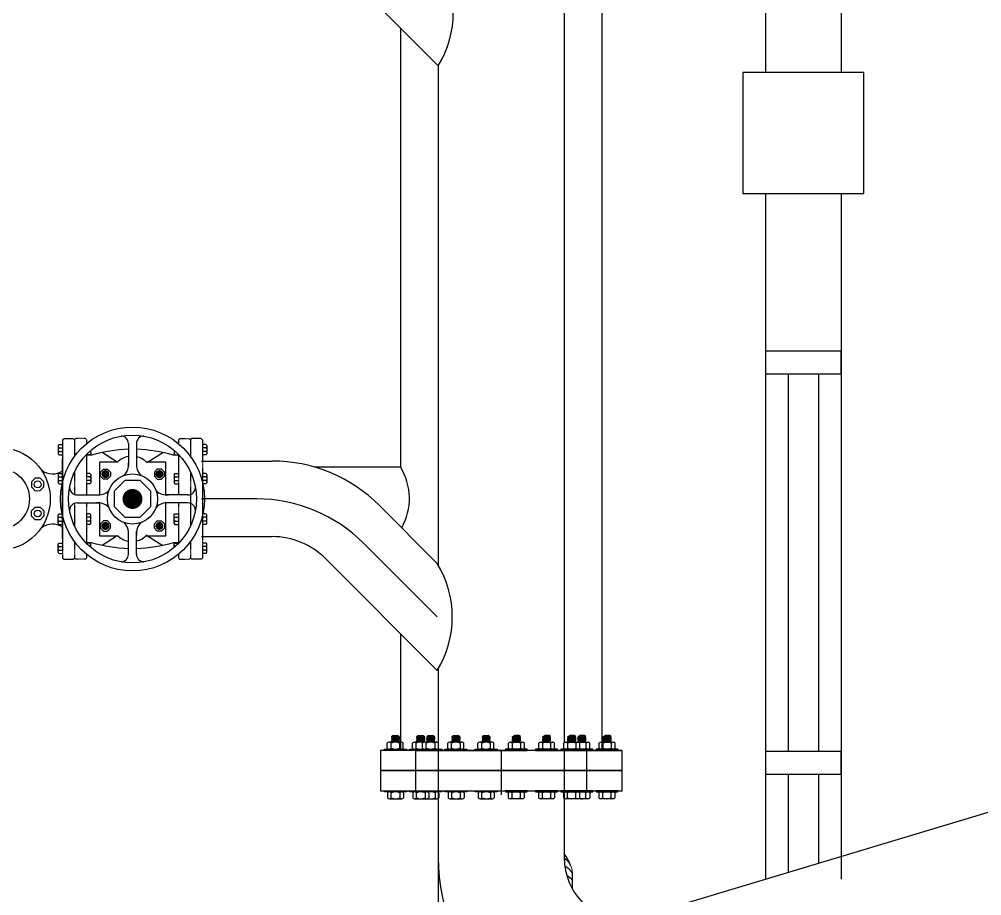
# Model space of a CAD drawing. Header units: inches. Extents: x 68782 to 87500, y -27905 to -16049.
# Drawn here: x 81818 to 83729, y -25568 to -23829 of the extents above; entities that cross this region are included whole.
import ezdxf

# ---------------------------------------------------------------- set-up
doc = ezdxf.new("R2010")
doc.units = ezdxf.units.IN
doc.header["$MEASUREMENT"] = 0
doc.linetypes.add('CENTER', pattern=[2, 1.25, -0.25, 0.25, -0.25])
doc.layers.add('M-X-BKGD', color=8, linetype='Continuous')

# ---------------------------------------------------------------- blocks, each defined once
blk = doc.blocks.new('posts')
blk.add_lwpolyline([(13031, 3645), (13031, 3885), (12791, 3885), (12791, 3645)], close=True)

msp = doc.modelspace()

# ---------------------------------------------------------------- linework, layer by layer
at = {"layer": 'M-X-BKGD'}
for p, q in [((82975, -18257.8), (82975, -25279.9)), ((82900, -18500.6), (82900, -25264.9)), ((83300, -21174.9), (83300, -23934.9)), ((83450, -21174.9), (83450, -23934.9)), ((82428.6, -23699.7), (82650, -23921.1)), ((82575, -23846.1), (82575, -24717.4)), ((82575, -23846.1), (82575, -24717.4)), ((82650, -23921.1), (82650, -24912.2)), ((82650, -23921.1), (82650, -24912.2)), ((83300, -24174.9), (83300, -25535.3)), ((83450, -24174.9), (83450, -25535.3)), ((83450, -24487.4), (83300, -24487.4)), ((83300, -24487.4), (83300, -24532.4)), ((83450, -24532.4), (83450, -24487.4)), ((83300, -24532.4), (83450, -24532.4)), ((83345, -24532.4), (83345, -25282.4)), ((83405, -24532.4), (83405, -25282.4)), ((81904, -24678), (81904, -24883.9)), ((81904, -24860.3), (81904, -24701.6)), ((82179.7, -24705.7), (82320.5, -24705.7)), ((82181.8, -24705.7), (82285, -24705.7)), ((82403.4, -24717.4), (82575, -24717.4)), ((82181.7, -24751.1), (82181.7, -24810.8)), ((82289.5, -24780.9), (82179.7, -24781)), ((82532.7, -24793.6), (82648, -24908.9)), ((82179.6, -24855.7), (82320.5, -24855.7)), ((82181.6, -24855.7), (82285, -24855.7)), ((82501.8, -24868.8), (82648, -25015)), ((82426.6, -24899.7), (82648, -25121.1)), ((82575, -25048), (82575, -25279.9)), ((82575, -25048), (82575, -25279.9)), ((82650, -25117.7), (82650, -25264.9)), ((82650, -25117.7), (82650, -25264.9)), ((82557, -25252.5), (82560.1, -25250.2)), ((82557, -25252.5), (82558.2, -25253.5)), ((82557, -25254.4), (82558.2, -25253.5)), ((82557, -25254.4), (82558.2, -25255.3)), ((82557, -25256.2), (82558.2, -25255.3)), ((82557, -25256.2), (82558.2, -25257.2)), ((82557, -25258.1), (82558.2, -25257.2)), ((82557, -25258.1), (82558.2, -25259)), ((82557, -25260), (82558.2, -25259)), ((82557, -25260), (82558.2, -25260.9)), ((82557, -25261.8), (82558.2, -25260.9)), ((82557, -25261.8), (82558.2, -25262.7)), ((82557, -25263.7), (82558.2, -25262.7)), ((82572, -25252.1), (82557.6, -25252.1)), ((82572, -25253.9), (82558.2, -25253.5)), ((82572, -25255.8), (82558.2, -25255.3)), ((82572, -25257.7), (82558.2, -25257.2)), ((82572, -25259.6), (82558.2, -25259)), ((82572, -25261.4), (82558.2, -25260.9)), ((82572, -25263.3), (82558.2, -25262.7)), ((82560.1, -25250.2), (82568.7, -25250.2)), ((82572, -25252.1), (82568.7, -25250.2)), ((82573.2, -25253), (82572, -25252.1)), ((82573.2, -25253), (82572, -25253.9)), ((82573.2, -25254.9), (82572, -25253.9)), ((82573.2, -25254.8), (82572, -25255.8)), ((82573.3, -25256.7), (82572, -25255.8)), ((82573.3, -25256.7), (82572, -25257.7)), ((82573.2, -25258.6), (82572, -25257.7)), ((82573.2, -25258.6), (82572, -25259.6)), ((82573.2, -25260.5), (82572, -25259.6)), ((82573.2, -25260.5), (82572, -25261.4)), ((82573.2, -25262.4), (82572, -25261.4)), ((82573.2, -25262.4), (82572, -25263.3)), ((82607, -25252.5), (82610.1, -25250.2)), ((82607, -25252.5), (82608.2, -25253.5)), ((82607, -25254.4), (82608.2, -25253.5)), ((82607, -25254.4), (82608.2, -25255.3)), ((82607, -25256.2), (82608.2, -25255.3)), ((82607, -25256.2), (82608.2, -25257.2)), ((82607, -25258.1), (82608.2, -25257.2)), ((82607, -25258.1), (82608.2, -25259)), ((82607, -25260), (82608.2, -25259)), ((82607, -25260), (82608.2, -25260.9)), ((82607, -25261.8), (82608.2, -25260.9)), ((82607, -25261.8), (82608.2, -25262.7)), ((82607, -25263.7), (82608.2, -25262.7)), ((82622, -25252.1), (82607.6, -25252.1)), ((82622, -25253.9), (82608.2, -25253.5)), ((82622, -25255.8), (82608.2, -25255.3)), ((82622, -25257.7), (82608.2, -25257.2)), ((82622, -25259.6), (82608.2, -25259)), ((82622, -25261.4), (82608.2, -25260.9)), ((82622, -25263.3), (82608.2, -25262.7)), ((82610.1, -25250.2), (82618.7, -25250.2)), ((82622, -25252.1), (82618.7, -25250.2)), ((82623.2, -25253), (82622, -25252.1)), ((82623.2, -25253), (82622, -25253.9)), ((82623.2, -25254.9), (82622, -25253.9)), ((82623.2, -25254.8), (82622, -25255.8)), ((82623.3, -25256.7), (82622, -25255.8)), ((82623.3, -25256.7), (82622, -25257.7)), ((82623.2, -25258.6), (82622, -25257.7)), ((82623.2, -25258.6), (82622, -25259.6)), ((82623.2, -25260.5), (82622, -25259.6)), ((82623.2, -25260.5), (82622, -25261.4)), ((82623.2, -25262.4), (82622, -25261.4)), ((82623.2, -25262.4), (82622, -25263.3)), ((82627, -25252.5), (82630.1, -25250.2)), ((82627, -25252.5), (82628.2, -25253.5)), ((82627, -25254.4), (82628.2, -25253.5)), ((82627, -25254.4), (82628.2, -25255.3)), ((82627, -25256.2), (82628.2, -25255.3)), ((82627, -25256.2), (82628.2, -25257.2)), ((82627, -25258.1), (82628.2, -25257.2)), ((82627, -25258.1), (82628.2, -25259)), ((82627, -25260), (82628.2, -25259)), ((82627, -25260), (82628.2, -25260.9)), ((82627, -25261.8), (82628.2, -25260.9)), ((82627, -25261.8), (82628.2, -25262.7)), ((82627, -25263.7), (82628.2, -25262.7)), ((82642, -25252.1), (82627.6, -25252.1)), ((82642, -25253.9), (82628.2, -25253.5)), ((82642, -25255.8), (82628.2, -25255.3)), ((82642, -25257.7), (82628.2, -25257.2)), ((82642, -25259.6), (82628.2, -25259)), ((82642, -25261.4), (82628.2, -25260.9)), ((82642, -25263.3), (82628.2, -25262.7)), ((82630.1, -25250.2), (82638.7, -25250.2)), ((82642, -25252.1), (82638.7, -25250.2)), ((82643.2, -25253), (82642, -25252.1)), ((82643.2, -25253), (82642, -25253.9)), ((82643.2, -25254.9), (82642, -25253.9)), ((82643.2, -25254.8), (82642, -25255.8)), ((82643.3, -25256.7), (82642, -25255.8)), ((82643.3, -25256.7), (82642, -25257.7)), ((82643.2, -25258.6), (82642, -25257.7)), ((82643.2, -25258.6), (82642, -25259.6)), ((82643.2, -25260.5), (82642, -25259.6)), ((82643.2, -25260.5), (82642, -25261.4)), ((82643.2, -25262.4), (82642, -25261.4)), ((82643.2, -25262.4), (82642, -25263.3)), ((82677, -25252.5), (82680.1, -25250.2)), ((82677, -25252.5), (82678.2, -25253.5)), ((82677, -25254.4), (82678.2, -25253.5)), ((82677, -25254.4), (82678.2, -25255.3)), ((82677, -25256.2), (82678.2, -25255.3)), ((82677, -25256.2), (82678.2, -25257.2)), ((82677, -25258.1), (82678.2, -25257.2)), ((82677, -25258.1), (82678.2, -25259)), ((82677, -25260), (82678.2, -25259)), ((82677, -25260), (82678.2, -25260.9)), ((82677, -25261.8), (82678.2, -25260.9)), ((82677, -25261.8), (82678.2, -25262.7)), ((82677, -25263.7), (82678.2, -25262.7)), ((82692, -25252.1), (82677.6, -25252.1)), ((82692, -25253.9), (82678.2, -25253.5)), ((82692, -25255.8), (82678.2, -25255.3)), ((82692, -25257.7), (82678.2, -25257.2)), ((82692, -25259.6), (82678.2, -25259)), ((82692, -25261.4), (82678.2, -25260.9)), ((82692, -25263.3), (82678.2, -25262.7)), ((82680.1, -25250.2), (82688.7, -25250.2)), ((82692, -25252.1), (82688.7, -25250.2)), ((82693.2, -25253), (82692, -25252.1)), ((82693.2, -25253), (82692, -25253.9)), ((82693.2, -25254.9), (82692, -25253.9)), ((82693.2, -25254.8), (82692, -25255.8)), ((82693.3, -25256.7), (82692, -25255.8)), ((82693.3, -25256.7), (82692, -25257.7)), ((82693.2, -25258.6), (82692, -25257.7)), ((82693.2, -25258.6), (82692, -25259.6)), ((82693.2, -25260.5), (82692, -25259.6)), ((82693.2, -25260.5), (82692, -25261.4)), ((82693.2, -25262.4), (82692, -25261.4)), ((82693.2, -25262.4), (82692, -25263.3)), ((82737, -25252.5), (82740.1, -25250.2)), ((82737, -25252.5), (82738.2, -25253.5)), ((82737, -25254.4), (82738.2, -25253.5)), ((82737, -25254.4), (82738.2, -25255.3)), ((82737, -25256.2), (82738.2, -25255.3)), ((82737, -25256.2), (82738.2, -25257.2)), ((82737, -25258.1), (82738.2, -25257.2)), ((82737, -25258.1), (82738.2, -25259)), ((82737, -25260), (82738.2, -25259)), ((82737, -25260), (82738.2, -25260.9)), ((82737, -25261.8), (82738.2, -25260.9)), ((82737, -25261.8), (82738.2, -25262.7)), ((82737, -25263.7), (82738.2, -25262.7)), ((82752, -25252.1), (82737.6, -25252.1)), ((82752, -25253.9), (82738.2, -25253.5)), ((82752, -25255.8), (82738.2, -25255.3)), ((82752, -25257.7), (82738.2, -25257.2)), ((82752, -25259.6), (82738.2, -25259)), ((82752, -25261.4), (82738.2, -25260.9)), ((82752, -25263.3), (82738.2, -25262.7)), ((82740.1, -25250.2), (82748.7, -25250.2)), ((82752, -25252.1), (82748.7, -25250.2)), ((82753.2, -25253), (82752, -25252.1)), ((82753.2, -25253), (82752, -25253.9)), ((82753.2, -25254.9), (82752, -25253.9)), ((82753.2, -25254.8), (82752, -25255.8)), ((82753.3, -25256.7), (82752, -25255.8)), ((82753.3, -25256.7), (82752, -25257.7)), ((82753.2, -25258.6), (82752, -25257.7)), ((82753.2, -25258.6), (82752, -25259.6)), ((82753.2, -25260.5), (82752, -25259.6)), ((82753.2, -25260.5), (82752, -25261.4)), ((82753.2, -25262.4), (82752, -25261.4)), ((82753.2, -25262.4), (82752, -25263.3)), ((82796.7, -25256.7), (82798, -25255.8)), ((82796.7, -25256.7), (82798, -25257.7)), ((82796.8, -25253), (82798, -25252.1)), ((82796.8, -25253), (82798, -25253.9)), ((82796.8, -25254.9), (82798, -25253.9)), ((82796.8, -25254.8), (82798, -25255.8)), ((82796.8, -25258.6), (82798, -25257.7)), ((82796.8, -25258.6), (82798, -25259.6)), ((82796.8, -25260.5), (82798, -25259.6)), ((82796.8, -25260.5), (82798, -25261.4)), ((82796.8, -25262.4), (82798, -25261.4)), ((82796.8, -25262.4), (82798, -25263.3)), ((82798, -25252.1), (82801.3, -25250.2)), ((82798, -25252.1), (82812.4, -25252.1)), ((82798, -25253.9), (82811.8, -25253.5)), ((82798, -25255.8), (82811.8, -25255.3)), ((82798, -25257.7), (82811.8, -25257.2)), ((82798, -25259.6), (82811.8, -25259)), ((82798, -25261.4), (82811.8, -25260.9)), ((82798, -25263.3), (82811.8, -25262.7)), ((82809.9, -25250.2), (82801.3, -25250.2)), ((82813, -25252.5), (82809.9, -25250.2)), ((82813, -25252.5), (82811.8, -25253.5)), ((82813, -25254.4), (82811.8, -25253.5)), ((82813, -25254.4), (82811.8, -25255.3)), ((82813, -25256.2), (82811.8, -25255.3)), ((82813, -25256.2), (82811.8, -25257.2)), ((82813, -25258.1), (82811.8, -25257.2)), ((82813, -25258.1), (82811.8, -25259)), ((82813, -25260), (82811.8, -25259)), ((82813, -25260), (82811.8, -25260.9)), ((82813, -25261.8), (82811.8, -25260.9)), ((82813, -25261.8), (82811.8, -25262.7)), ((82813, -25263.7), (82811.8, -25262.7)), ((82856.7, -25256.7), (82858, -25255.8)), ((82856.7, -25256.7), (82858, -25257.7)), ((82856.8, -25253), (82858, -25252.1)), ((82856.8, -25253), (82858, -25253.9)), ((82856.8, -25254.9), (82858, -25253.9)), ((82856.8, -25254.8), (82858, -25255.8)), ((82856.8, -25258.6), (82858, -25257.7)), ((82856.8, -25258.6), (82858, -25259.6)), ((82856.8, -25260.5), (82858, -25259.6)), ((82856.8, -25260.5), (82858, -25261.4)), ((82856.8, -25262.4), (82858, -25261.4)), ((82856.8, -25262.4), (82858, -25263.3)), ((82858, -25252.1), (82861.3, -25250.2)), ((82858, -25252.1), (82872.4, -25252.1)), ((82858, -25253.9), (82871.8, -25253.5)), ((82858, -25255.8), (82871.8, -25255.3)), ((82858, -25257.7), (82871.8, -25257.2)), ((82858, -25259.6), (82871.8, -25259)), ((82858, -25261.4), (82871.8, -25260.9)), ((82858, -25263.3), (82871.8, -25262.7)), ((82869.9, -25250.2), (82861.3, -25250.2)), ((82873, -25252.5), (82869.9, -25250.2)), ((82873, -25252.5), (82871.8, -25253.5)), ((82873, -25254.4), (82871.8, -25253.5)), ((82873, -25254.4), (82871.8, -25255.3)), ((82873, -25256.2), (82871.8, -25255.3)), ((82873, -25256.2), (82871.8, -25257.2)), ((82873, -25258.1), (82871.8, -25257.2)), ((82873, -25258.1), (82871.8, -25259)), ((82873, -25260), (82871.8, -25259)), ((82873, -25260), (82871.8, -25260.9)), ((82873, -25261.8), (82871.8, -25260.9)), ((82873, -25261.8), (82871.8, -25262.7)), ((82873, -25263.7), (82871.8, -25262.7)), ((82906.7, -25256.7), (82908, -25255.8)), ((82906.7, -25256.7), (82908, -25257.7)), ((82906.8, -25253), (82908, -25252.1)), ((82906.8, -25253), (82908, -25253.9)), ((82906.8, -25254.9), (82908, -25253.9)), ((82906.8, -25254.8), (82908, -25255.8)), ((82906.8, -25258.6), (82908, -25257.7)), ((82906.8, -25258.6), (82908, -25259.6)), ((82906.8, -25260.5), (82908, -25259.6)), ((82906.8, -25260.5), (82908, -25261.4)), ((82906.8, -25262.4), (82908, -25261.4)), ((82906.8, -25262.4), (82908, -25263.3)), ((82908, -25252.1), (82911.3, -25250.2)), ((82908, -25252.1), (82922.4, -25252.1)), ((82908, -25253.9), (82921.8, -25253.5)), ((82908, -25255.8), (82921.8, -25255.3)), ((82908, -25257.7), (82921.8, -25257.2)), ((82908, -25259.6), (82921.8, -25259)), ((82908, -25261.4), (82921.8, -25260.9)), ((82908, -25263.3), (82921.8, -25262.7)), ((82919.9, -25250.2), (82911.3, -25250.2)), ((82923, -25252.5), (82919.9, -25250.2)), ((82923, -25252.5), (82921.8, -25253.5)), ((82923, -25254.4), (82921.8, -25253.5)), ((82923, -25254.4), (82921.8, -25255.3)), ((82923, -25256.2), (82921.8, -25255.3)), ((82923, -25256.2), (82921.8, -25257.2)), ((82923, -25258.1), (82921.8, -25257.2)), ((82923, -25258.1), (82921.8, -25259)), ((82923, -25260), (82921.8, -25259)), ((82923, -25260), (82921.8, -25260.9)), ((82923, -25261.8), (82921.8, -25260.9)), ((82923, -25261.8), (82921.8, -25262.7)), ((82923, -25263.7), (82921.8, -25262.7)), ((82926.7, -25256.7), (82928, -25255.8)), ((82926.7, -25256.7), (82928, -25257.7)), ((82926.8, -25253), (82928, -25252.1)), ((82926.8, -25253), (82928, -25253.9)), ((82926.8, -25254.9), (82928, -25253.9)), ((82926.8, -25254.8), (82928, -25255.8)), ((82926.8, -25258.6), (82928, -25257.7)), ((82926.8, -25258.6), (82928, -25259.6)), ((82926.8, -25260.5), (82928, -25259.6)), ((82926.8, -25260.5), (82928, -25261.4)), ((82926.8, -25262.4), (82928, -25261.4)), ((82926.8, -25262.4), (82928, -25263.3)), ((82928, -25252.1), (82931.3, -25250.2)), ((82928, -25252.1), (82942.4, -25252.1)), ((82928, -25253.9), (82941.8, -25253.5)), ((82928, -25255.8), (82941.8, -25255.3)), ((82928, -25257.7), (82941.8, -25257.2)), ((82928, -25259.6), (82941.8, -25259)), ((82928, -25261.4), (82941.8, -25260.9)), ((82928, -25263.3), (82941.8, -25262.7)), ((82939.9, -25250.2), (82931.3, -25250.2)), ((82943, -25252.5), (82939.9, -25250.2)), ((82943, -25252.5), (82941.8, -25253.5)), ((82943, -25254.4), (82941.8, -25253.5)), ((82943, -25254.4), (82941.8, -25255.3)), ((82943, -25256.2), (82941.8, -25255.3)), ((82943, -25256.2), (82941.8, -25257.2)), ((82943, -25258.1), (82941.8, -25257.2)), ((82943, -25258.1), (82941.8, -25259)), ((82943, -25260), (82941.8, -25259)), ((82943, -25260), (82941.8, -25260.9)), ((82943, -25261.8), (82941.8, -25260.9)), ((82943, -25261.8), (82941.8, -25262.7)), ((82943, -25263.7), (82941.8, -25262.7)), ((82976.7, -25256.7), (82978, -25255.8)), ((82976.7, -25256.7), (82978, -25257.7)), ((82976.8, -25253), (82978, -25252.1)), ((82976.8, -25253), (82978, -25253.9)), ((82976.8, -25254.9), (82978, -25253.9)), ((82976.8, -25254.8), (82978, -25255.8)), ((82976.8, -25258.6), (82978, -25257.7)), ((82976.8, -25258.6), (82978, -25259.6)), ((82976.8, -25260.5), (82978, -25259.6)), ((82976.8, -25260.5), (82978, -25261.4)), ((82976.8, -25262.4), (82978, -25261.4)), ((82976.8, -25262.4), (82978, -25263.3)), ((82978, -25252.1), (82981.3, -25250.2)), ((82978, -25252.1), (82992.4, -25252.1)), ((82978, -25253.9), (82991.8, -25253.5)), ((82978, -25255.8), (82991.8, -25255.3)), ((82978, -25257.7), (82991.8, -25257.2)), ((82978, -25259.6), (82991.8, -25259)), ((82978, -25261.4), (82991.8, -25260.9)), ((82978, -25263.3), (82991.8, -25262.7)), ((82989.9, -25250.2), (82981.3, -25250.2)), ((82993, -25252.5), (82989.9, -25250.2)), ((82993, -25252.5), (82991.8, -25253.5)), ((82993, -25254.4), (82991.8, -25253.5)), ((82993, -25254.4), (82991.8, -25255.3)), ((82993, -25256.2), (82991.8, -25255.3)), ((82993, -25256.2), (82991.8, -25257.2)), ((82993, -25258.1), (82991.8, -25257.2)), ((82993, -25258.1), (82991.8, -25259)), ((82993, -25260), (82991.8, -25259)), ((82993, -25260), (82991.8, -25260.9)), ((82993, -25261.8), (82991.8, -25260.9)), ((82993, -25261.8), (82991.8, -25262.7)), ((82993, -25263.7), (82991.8, -25262.7)), ((82535, -25279.9), (82535, -25319.9)), ((82650, -25279.9), (82535, -25279.9)), ((82650, -25279.9), (82535, -25279.9)), ((82548.8, -25275.8), (82548.8, -25265.4)), ((82577.1, -25263.9), (82552.5, -25263.9)), ((82556.2, -25275.8), (82556.2, -25265.4)), ((82557, -25263.7), (82557.3, -25263.9)), ((82572.8, -25263.9), (82572, -25263.3)), ((82573.2, -25265.4), (82573.2, -25275.8)), ((82650, -25279.9), (82575, -25279.9)), ((82580.6, -25275.8), (82580.6, -25265.4)), ((82598.8, -25275.8), (82598.8, -25265.4)), ((82627.1, -25263.9), (82602.5, -25263.9)), ((82605, -25279.9), (82605, -25319.9)), ((82605, -25279.9), (82725, -25279.9)), ((82775, -25279.9), (82605, -25279.9)), ((82775, -25279.9), (82605, -25279.9)), ((82606.2, -25275.8), (82606.2, -25265.4)), ((82607, -25263.7), (82607.3, -25263.9)), ((82618.8, -25275.8), (82618.8, -25265.4)), ((82622.8, -25263.9), (82622, -25263.3)), ((82647.1, -25263.9), (82622.5, -25263.9)), ((82626.2, -25275.8), (82626.2, -25265.4)), ((82627, -25263.7), (82627.3, -25263.9)), ((82642.8, -25263.9), (82642, -25263.3)), ((82643.2, -25265.4), (82643.2, -25275.8)), ((82650, -25276.3), (82650, -25277.4)), ((82650, -25276.3), (82650, -25277.4)), ((82650, -25279.9), (82650, -25654.9)), ((82650, -25279.9), (82650, -25493.3)), ((82900, -25279.9), (82650, -25279.9)), ((82650.6, -25275.8), (82650.6, -25265.4)), ((82668.8, -25275.8), (82668.8, -25265.4)), ((82697.1, -25263.9), (82672.5, -25263.9)), ((82676.2, -25275.8), (82676.2, -25265.4)), ((82677, -25263.7), (82677.3, -25263.9)), ((82692.8, -25263.9), (82692, -25263.3)), ((82693.2, -25265.4), (82693.2, -25275.8)), ((82700.6, -25275.8), (82700.6, -25265.4)), ((82725, -25279.9), (82775, -25279.9)), ((82728.8, -25275.8), (82728.8, -25265.4)), ((82757.1, -25263.9), (82732.5, -25263.9)), ((82736.2, -25275.8), (82736.2, -25265.4)), ((82737, -25263.7), (82737.3, -25263.9)), ((82752.8, -25263.9), (82752, -25263.3)), ((82753.2, -25265.4), (82753.2, -25275.8)), ((82760.6, -25275.8), (82760.6, -25265.4)), ((82775, -25279.9), (82766.8, -25279.9)), ((82770, -25279.9), (82775, -25279.9)), ((82775, -25279.9), (82775, -25368.3)), ((82945, -25279.9), (82775, -25279.9)), ((82945, -25279.9), (82775, -25279.9)), ((82825, -25279.9), (82775, -25279.9)), ((82783.2, -25279.9), (82775, -25279.9)), ((82775, -25279.9), (82825, -25279.9)), ((82775, -25279.9), (82780, -25279.9)), ((82789.4, -25275.8), (82789.4, -25265.4)), ((82792.9, -25263.9), (82817.4, -25263.9)), ((82796.8, -25265.4), (82796.8, -25275.8)), ((82797.2, -25263.9), (82798, -25263.3)), ((82865, -25279.9), (82805, -25279.9)), ((82813, -25263.7), (82812.6, -25263.9)), ((82813.7, -25275.8), (82813.7, -25265.4)), ((82821.1, -25275.8), (82821.1, -25265.4)), ((82945, -25279.9), (82825, -25279.9)), ((82885, -25279.9), (82825, -25279.9)), ((82849.4, -25275.8), (82849.4, -25265.4)), ((82852.9, -25263.9), (82877.4, -25263.9)), ((82856.8, -25265.4), (82856.8, -25275.8)), ((82857.2, -25263.9), (82858, -25263.3)), ((82915, -25279.9), (82865, -25279.9)), ((82873, -25263.7), (82872.6, -25263.9)), ((82873.7, -25275.8), (82873.7, -25265.4)), ((82881.1, -25275.8), (82881.1, -25265.4)), ((82885, -25279.9), (82945, -25279.9)), ((82945, -25279.9), (82885, -25279.9)), ((82899.4, -25275.8), (82899.4, -25265.4)), ((82900, -25276.3), (82900, -25277.4)), ((82900, -25279.9), (82900, -25493.3)), ((82900, -25279.9), (82975, -25279.9)), ((83015, -25279.9), (82900, -25279.9)), ((83015, -25279.9), (82900, -25279.9)), ((82935, -25279.9), (82900, -25279.9)), ((82902.9, -25263.9), (82927.4, -25263.9)), ((82906.8, -25265.4), (82906.8, -25275.8)), ((82907.2, -25263.9), (82908, -25263.3)), ((82923, -25263.7), (82922.6, -25263.9)), ((82922.9, -25263.9), (82947.4, -25263.9)), ((82923.7, -25275.8), (82923.7, -25265.4)), ((82927.2, -25263.9), (82928, -25263.3)), ((82931.1, -25275.8), (82931.1, -25265.4)), ((82985, -25279.9), (82935, -25279.9)), ((82943, -25263.7), (82942.6, -25263.9)), ((82943.7, -25275.8), (82943.7, -25265.4)), ((82945, -25319.9), (82945, -25279.9)), ((82951.1, -25275.8), (82951.1, -25265.4)), ((82955, -25279.9), (83015, -25279.9)), ((83015, -25279.9), (82955, -25279.9)), ((82969.4, -25275.8), (82969.4, -25265.4)), ((82972.9, -25263.9), (82997.4, -25263.9)), ((82976.8, -25265.4), (82976.8, -25275.8)), ((82977.2, -25263.9), (82978, -25263.3)), ((82993, -25263.7), (82992.6, -25263.9)), ((82993.7, -25275.8), (82993.7, -25265.4)), ((83001.1, -25275.8), (83001.1, -25265.4)), ((83015, -25319.9), (83015, -25279.9)), ((83450, -25282.4), (83300, -25282.4)), ((83300, -25282.4), (83300, -25327.4)), ((83450, -25327.4), (83450, -25282.4)), ((82535, -25319.9), (82650, -25319.9)), ((82535, -25319.9), (82535, -25359.9)), ((82650, -25319.9), (82535, -25319.9)), ((82605, -25319.9), (82775, -25319.9)), ((82605, -25319.9), (82605, -25359.9)), ((82775, -25319.9), (82605, -25319.9)), ((82945, -25319.9), (82775, -25319.9)), ((82775, -25319.9), (82945, -25319.9)), ((82900, -25319.9), (83015, -25319.9)), ((83015, -25319.9), (82900, -25319.9)), ((82945, -25359.9), (82945, -25319.9)), ((83015, -25359.9), (83015, -25319.9)), ((83300, -25327.4), (83450, -25327.4)), ((83345, -25327.4), (83345, -25521.8)), ((83405, -25327.4), (83405, -25503.8)), ((82535, -25359.9), (82650, -25359.9)), ((82549.4, -25364), (82549.4, -25374.4)), ((82552.9, -25375.9), (82577.4, -25375.9)), ((82556.8, -25374.4), (82556.8, -25364)), ((82573.7, -25364), (82573.7, -25374.4)), ((82581.1, -25364), (82581.1, -25374.4)), ((82599.4, -25364), (82599.4, -25374.4)), ((82602.9, -25375.9), (82627.4, -25375.9)), ((82605, -25359.9), (82775, -25359.9)), ((82606.8, -25374.4), (82606.8, -25364)), ((82622.9, -25375.9), (82647.4, -25375.9)), ((82623.7, -25364), (82623.7, -25374.4)), ((82631.1, -25364), (82631.1, -25374.4)), ((82643.7, -25364), (82643.7, -25374.4)), ((82651.1, -25364), (82651.1, -25374.4)), ((82669.4, -25364), (82669.4, -25374.4)), ((82672.9, -25375.9), (82697.4, -25375.9)), ((82676.8, -25374.4), (82676.8, -25364)), ((82693.7, -25364), (82693.7, -25374.4)), ((82701.1, -25364), (82701.1, -25374.4)), ((82729.4, -25364), (82729.4, -25374.4)), ((82732.9, -25375.9), (82757.4, -25375.9)), ((82736.8, -25374.4), (82736.8, -25364)), ((82753.7, -25364), (82753.7, -25374.4)), ((82761.1, -25364), (82761.1, -25374.4)), ((82775, -25359.9), (82945, -25359.9)), ((82788.8, -25364), (82788.8, -25374.4)), ((82817.1, -25375.9), (82792.5, -25375.9)), ((82796.2, -25364), (82796.2, -25374.4)), ((82813.2, -25374.4), (82813.2, -25364)), ((82820.6, -25364), (82820.6, -25374.4)), ((82848.8, -25364), (82848.8, -25374.4)), ((82877.1, -25375.9), (82852.5, -25375.9)), ((82856.2, -25364), (82856.2, -25374.4)), ((82873.2, -25374.4), (82873.2, -25364)), ((82880.6, -25364), (82880.6, -25374.4)), ((82898.8, -25364), (82898.8, -25374.4)), ((82900, -25359.9), (83015, -25359.9)), ((82927.1, -25375.9), (82902.5, -25375.9)), ((82906.2, -25364), (82906.2, -25374.4)), ((82947.1, -25375.9), (82922.5, -25375.9)), ((82923.2, -25374.4), (82923.2, -25364)), ((82930.6, -25364), (82930.6, -25374.4)), ((82943.2, -25374.4), (82943.2, -25364)), ((82950.6, -25364), (82950.6, -25374.4)), ((82968.8, -25364), (82968.8, -25374.4)), ((82997.1, -25375.9), (82972.5, -25375.9)), ((82976.2, -25364), (82976.2, -25374.4)), ((82993.2, -25374.4), (82993.2, -25364)), ((83000.6, -25364), (83000.6, -25374.4)), ((83024.8, -25617.8), (83875.9, -25362.5)), ((82916.6, -25555.6), (82916.6, -25523))]:
    msp.add_line(p, q, dxfattribs=at)
at = {"layer": 'M-X-BKGD', "linetype": 'CENTER'}
for p, q in [((81904, -24663.6), (81906.4, -24661.2)), ((81904, -24663.6), (81904, -24898.3)), ((81906.4, -24661.2), (81925.5, -24661.2)), ((81925.5, -24661.2), (81927.8, -24663.6)), ((81930.2, -24661.2), (81927.8, -24663.6)), ((81927.8, -24663.6), (81927.8, -24696.4)), ((81949.3, -24661.2), (81930.2, -24661.2)), ((81951.6, -24663.6), (81949.3, -24661.2)), ((81951.6, -24663.6), (81951.6, -24671.1)), ((82134.1, -24663.6), (82136.5, -24661.2)), ((82134.1, -24663.6), (82134.1, -24671.1)), ((82136.5, -24661.2), (82155.5, -24661.2)), ((82155.5, -24661.2), (82157.9, -24663.6)), ((82160.3, -24661.2), (82157.9, -24663.6)), ((82157.9, -24663.6), (82157.9, -24696.4)), ((82179.3, -24661.2), (82160.3, -24661.2)), ((82181.7, -24663.6), (82179.3, -24661.2)), ((82181.7, -24663.6), (82181.7, -24747.5)), ((81895.3, -24674.7), (81895.3, -24691.6)), ((81960.4, -24684.5), (81960.4, -24691.6)), ((82125.4, -24684.5), (82125.4, -24691.6)), ((82190.4, -24674.7), (82190.4, -24691.6)), ((81951.6, -24692.7), (81951.6, -24773)), ((82134.1, -24692.7), (82134.1, -24773)), ((81927.8, -24727.3), (81927.8, -24772.2)), ((82157.9, -24727.3), (82157.9, -24834.6)), ((81895.3, -24732.4), (81895.3, -24749.2)), ((81960.4, -24732.4), (81960.4, -24749.2)), ((82125.4, -24732.4), (82125.4, -24749.2)), ((82190.4, -24732.4), (82190.4, -24749.2)), ((81927.8, -24789.7), (81927.8, -24834.6)), ((81951.6, -24788.9), (81951.6, -24869.2)), ((82134.1, -24788.9), (82134.1, -24869.2)), ((81895.3, -24829.5), (81895.3, -24812.7)), ((81960.4, -24829.5), (81960.4, -24812.7)), ((82125.4, -24829.5), (82125.4, -24812.7)), ((82181.7, -24814.4), (82181.7, -24898.3)), ((82190.4, -24829.5), (82190.4, -24812.7)), ((81895.3, -24887.2), (81895.3, -24870.3)), ((81927.8, -24865.6), (81927.8, -24898.3)), ((81960.4, -24877.4), (81960.4, -24870.3)), ((82125.4, -24877.4), (82125.4, -24870.3)), ((82157.9, -24865.6), (82157.9, -24898.3)), ((82190.4, -24887.2), (82190.4, -24870.3)), ((81904, -24898.3), (81906.4, -24900.7)), ((81925.5, -24900.7), (81927.8, -24898.3)), ((81930.2, -24900.7), (81927.8, -24898.3)), ((81951.6, -24898.3), (81949.3, -24900.7)), ((81951.6, -24890.8), (81951.6, -24898.3)), ((82134.1, -24890.8), (82134.1, -24898.3)), ((82134.1, -24898.3), (82136.5, -24900.7)), ((82155.5, -24900.7), (82157.9, -24898.3)), ((82160.3, -24900.7), (82157.9, -24898.3)), ((82181.7, -24898.3), (82179.3, -24900.7)), ((81906.4, -24900.7), (81925.5, -24900.7)), ((81949.3, -24900.7), (81930.2, -24900.7)), ((82136.5, -24900.7), (82155.5, -24900.7)), ((82179.3, -24900.7), (82160.3, -24900.7))]:
    msp.add_line(p, q, dxfattribs=at)
at = {"layer": 'M-X-BKGD', "linetype": 'Continuous'}
for p, q in [((81895.3, -24674.7), (81897.2, -24672.8)), ((81895.3, -24677.5), (81897.2, -24679.4)), ((81895.3, -24681.3), (81897.2, -24679.4)), ((81895.3, -24685), (81897.2, -24686.9)), ((81895.3, -24688.8), (81897.2, -24686.9)), ((81897.2, -24672.8), (81904, -24672.8)), ((81897.2, -24679.4), (81904, -24679.4)), ((81897.2, -24686.9), (81904, -24686.9)), ((81958.5, -24686.9), (81957.6, -24686.9)), ((81960.4, -24685), (81958.5, -24686.9)), ((81960.4, -24688.8), (81958.5, -24686.9)), ((82012.8, -24707.9), (81982.9, -24688.5)), ((82034.9, -24670.9), (82034.9, -24716.2)), ((82050.8, -24670.9), (82050.8, -24716.2)), ((82072.9, -24707.9), (82102.9, -24688.5)), ((82125.4, -24685), (82127.3, -24686.9)), ((82125.4, -24688.8), (82127.3, -24686.9)), ((82127.3, -24686.9), (82128.1, -24686.9)), ((82188.5, -24672.8), (82181.7, -24672.8)), ((82188.5, -24679.4), (82181.7, -24679.4)), ((82188.5, -24686.9), (82181.7, -24686.9)), ((82190.4, -24674.7), (82188.5, -24672.8)), ((82190.4, -24677.5), (82188.5, -24679.4)), ((82190.4, -24681.3), (82188.5, -24679.4)), ((82190.4, -24685), (82188.5, -24686.9)), ((82190.4, -24688.8), (82188.5, -24686.9)), ((81895.3, -24691.6), (81897.2, -24693.5)), ((81897.2, -24693.5), (81904, -24693.5)), ((81898.2, -24693.5), (81904, -24693.5)), ((81958.5, -24693.5), (81951.6, -24693.5)), ((81957.5, -24693.5), (81951.6, -24693.5)), ((81960.4, -24691.6), (81958.5, -24693.5)), ((81977.3, -24707.9), (81977.3, -24773.1)), ((82012.8, -24707.9), (81977.3, -24707.9)), ((82109, -24707.9), (82070.8, -24707.9)), ((82109, -24773.2), (82109, -24707.9)), ((82125.4, -24691.6), (82127.3, -24693.5)), ((82127.3, -24693.5), (82134.1, -24693.5)), ((82128.2, -24693.5), (82134.1, -24693.5)), ((82187.6, -24693.5), (82181.7, -24693.5)), ((82188.5, -24693.5), (82181.7, -24693.5)), ((82190.4, -24691.6), (82188.5, -24693.5)), ((81895.3, -24732.4), (81897.2, -24730.5)), ((81895.3, -24735.2), (81897.2, -24737.1)), ((81895.3, -24739), (81897.2, -24737.1)), ((81895.3, -24742.7), (81897.2, -24744.6)), ((81895.3, -24746.5), (81897.2, -24744.6)), ((81897.2, -24730.5), (81904, -24730.5)), ((81897.2, -24737.1), (81904, -24737.1)), ((81897.2, -24744.6), (81904, -24744.6)), ((81958.5, -24730.5), (81951.6, -24730.5)), ((81958.5, -24737.1), (81951.6, -24737.1)), ((81958.5, -24744.6), (81951.6, -24744.6)), ((81960.4, -24732.4), (81958.5, -24730.5)), ((81960.4, -24735.2), (81958.5, -24737.1)), ((81960.4, -24739), (81958.5, -24737.1)), ((81960.4, -24742.7), (81958.5, -24744.6)), ((81960.4, -24746.5), (81958.5, -24744.6)), ((82125.4, -24732.4), (82127.3, -24730.5)), ((82125.4, -24735.2), (82127.3, -24737.1)), ((82125.4, -24739), (82127.3, -24737.1)), ((82125.4, -24742.7), (82127.3, -24744.6)), ((82125.4, -24746.5), (82127.3, -24744.6)), ((82127.3, -24730.5), (82134.1, -24730.5)), ((82127.3, -24737.1), (82134.1, -24737.1)), ((82127.3, -24744.6), (82134.1, -24744.6)), ((82188.5, -24730.5), (82181.7, -24730.5)), ((82188.5, -24737.1), (82181.7, -24737.1)), ((82188.5, -24744.6), (82181.7, -24744.6)), ((82190.4, -24732.4), (82188.5, -24730.5)), ((82190.4, -24735.2), (82188.5, -24737.1)), ((82190.4, -24739), (82188.5, -24737.1)), ((82190.4, -24742.7), (82188.5, -24744.6)), ((82190.4, -24746.5), (82188.5, -24744.6)), ((81895.3, -24749.2), (81897.2, -24751.1)), ((81897.2, -24751.1), (81904, -24751.1)), ((81898.2, -24751.1), (81904, -24751.1)), ((81958.5, -24751.1), (81951.6, -24751.1)), ((81957.5, -24751.1), (81951.6, -24751.1)), ((81960.4, -24749.2), (81958.5, -24751.1)), ((82125.4, -24749.2), (82127.3, -24751.1)), ((82127.3, -24751.1), (82134.1, -24751.1)), ((82128.2, -24751.1), (82134.1, -24751.1)), ((82187.6, -24751.1), (82181.7, -24751.1)), ((82188.5, -24751.1), (82181.7, -24751.1)), ((82190.4, -24749.2), (82188.5, -24751.1)), ((81932.8, -24773), (81978.1, -24773)), ((82152.9, -24773), (82107.6, -24773)), ((81932.8, -24788.9), (81978.1, -24788.9)), ((81977.3, -24788.8), (81977.3, -24854)), ((82152.9, -24788.9), (82107.6, -24788.9)), ((82109, -24854), (82109, -24788.8)), ((81895.3, -24812.7), (81897.2, -24810.8)), ((81895.3, -24815.5), (81897.2, -24817.4)), ((81895.3, -24819.3), (81897.2, -24817.4)), ((81895.3, -24822.9), (81897.2, -24824.8)), ((81897.2, -24810.8), (81904, -24810.8)), ((81897.2, -24817.4), (81904, -24817.4)), ((81898.2, -24810.8), (81904, -24810.8)), ((81957.5, -24810.8), (81951.6, -24810.8)), ((81958.5, -24810.8), (81951.6, -24810.8)), ((81958.5, -24817.4), (81951.6, -24817.4)), ((81960.4, -24812.7), (81958.5, -24810.8)), ((81960.4, -24815.5), (81958.5, -24817.4)), ((81960.4, -24819.3), (81958.5, -24817.4)), ((81960.4, -24822.9), (81958.5, -24824.8)), ((82125.4, -24812.7), (82127.3, -24810.8)), ((82125.4, -24815.5), (82127.3, -24817.4)), ((82125.4, -24819.3), (82127.3, -24817.4)), ((82125.4, -24822.9), (82127.3, -24824.8)), ((82127.3, -24810.8), (82134.1, -24810.8)), ((82127.3, -24817.4), (82134.1, -24817.4)), ((82128.2, -24810.8), (82134.1, -24810.8)), ((82188.5, -24810.8), (82181.7, -24810.8)), ((82187.6, -24810.8), (82181.7, -24810.8)), ((82188.5, -24817.4), (82181.7, -24817.4)), ((82190.4, -24812.7), (82188.5, -24810.8)), ((82190.4, -24815.5), (82188.5, -24817.4)), ((82190.4, -24819.3), (82188.5, -24817.4)), ((82190.4, -24822.9), (82188.5, -24824.8)), ((81895.3, -24826.8), (81897.2, -24824.8)), ((81895.3, -24829.5), (81897.2, -24831.4)), ((81897.2, -24824.8), (81904, -24824.8)), ((81897.2, -24831.4), (81904, -24831.4)), ((81958.5, -24824.8), (81951.6, -24824.8)), ((81958.5, -24831.4), (81951.6, -24831.4)), ((81960.4, -24826.8), (81958.5, -24824.8)), ((81960.4, -24829.5), (81958.5, -24831.4)), ((82125.4, -24826.8), (82127.3, -24824.8)), ((82125.4, -24829.5), (82127.3, -24831.4)), ((82127.3, -24824.8), (82134.1, -24824.8)), ((82127.3, -24831.4), (82134.1, -24831.4)), ((82188.5, -24824.8), (82181.7, -24824.8)), ((82188.5, -24831.4), (82181.7, -24831.4)), ((82190.4, -24826.8), (82188.5, -24824.8)), ((82190.4, -24829.5), (82188.5, -24831.4)), ((81977.3, -24854), (82013.5, -24854)), ((82012.8, -24854), (81982.9, -24873.4)), ((82034.9, -24891), (82034.9, -24845.7)), ((82050.8, -24891), (82050.8, -24845.7)), ((82070.1, -24854), (82109, -24854)), ((82072.9, -24854), (82102.9, -24873.4)), ((81895.3, -24870.3), (81897.2, -24868.4)), ((81895.3, -24873.1), (81897.2, -24875)), ((81895.3, -24876.9), (81897.2, -24875)), ((81895.3, -24880.6), (81897.2, -24882.5)), ((81897.2, -24868.4), (81904, -24868.4)), ((81897.2, -24875), (81904, -24875)), ((81898.2, -24868.4), (81904, -24868.4)), ((81957.5, -24868.4), (81951.6, -24868.4)), ((81958.5, -24868.4), (81951.6, -24868.4)), ((81958.5, -24875), (81957.6, -24875)), ((81960.4, -24870.3), (81958.5, -24868.4)), ((81960.4, -24873.1), (81958.5, -24875)), ((81960.4, -24876.9), (81958.5, -24875)), ((82125.4, -24870.3), (82127.3, -24868.4)), ((82125.4, -24873.1), (82127.3, -24875)), ((82125.4, -24876.9), (82127.3, -24875)), ((82127.3, -24868.4), (82134.1, -24868.4)), ((82127.3, -24875), (82128.1, -24875)), ((82128.2, -24868.4), (82134.1, -24868.4)), ((82188.5, -24868.4), (82181.7, -24868.4)), ((82187.6, -24868.4), (82181.7, -24868.4)), ((82188.5, -24875), (82181.7, -24875)), ((82190.4, -24870.3), (82188.5, -24868.4)), ((82190.4, -24873.1), (82188.5, -24875)), ((82190.4, -24876.9), (82188.5, -24875)), ((82190.4, -24880.6), (82188.5, -24882.5)), ((81895.3, -24884.4), (81897.2, -24882.5)), ((81895.3, -24887.2), (81897.2, -24889.1)), ((81897.2, -24882.5), (81904, -24882.5)), ((81897.2, -24889.1), (81904, -24889.1)), ((82188.5, -24882.5), (82181.7, -24882.5)), ((82188.5, -24889.1), (82181.7, -24889.1)), ((82190.4, -24884.4), (82188.5, -24882.5)), ((82190.4, -24887.2), (82188.5, -24889.1))]:
    msp.add_line(p, q, dxfattribs=at)
at = {"layer": 'M-X-BKGD'}
for points in [[(82034.9, -24682.3, 0.066146), (81962.1, -24694.1), (81951.6, -24694.1)], [(82134.1, -24694.1), (82123.7, -24694.1, 0.066146), (82050.8, -24682.3)], [(82034.9, -24879.7, -0.066146), (81962.1, -24867.9), (81951.6, -24867.9)], [(82134.1, -24867.9), (82123.7, -24867.9, -0.066146), (82050.8, -24879.7)]]:
    msp.add_lwpolyline(points, format="xyb", dxfattribs=at)
at = {"layer": 'M-X-BKGD', "linetype": 'Continuous'}
for points in [[(81999.5, -24727.5), (81999.5, -24735.8), (81993.6, -24741.7), (81985.3, -24741.7), (81979.4, -24735.8), (81979.4, -24727.5), (81985.3, -24721.7), (81993.6, -24721.7)], [(82086.3, -24727.5), (82086.3, -24735.8), (82092.1, -24741.7), (82100.5, -24741.7), (82106.3, -24735.8), (82106.3, -24727.5), (82100.5, -24721.7), (82092.1, -24721.7)], [(82079.3, -24795.9), (82079.3, -24765.7), (82058, -24744.4), (82027.9, -24744.4), (82006.5, -24765.7), (82006.5, -24795.9), (82027.9, -24817.2), (82058, -24817.2)], [(81999.5, -24838.7), (81999.5, -24830.4), (81993.6, -24824.5), (81985.3, -24824.5), (81979.4, -24830.4), (81979.4, -24838.7), (81985.3, -24844.6), (81993.6, -24844.6)], [(82086.3, -24838.7), (82086.3, -24830.4), (82092.1, -24824.5), (82100.5, -24824.5), (82106.3, -24830.4), (82106.3, -24838.7), (82100.5, -24844.6), (82092.1, -24844.6)]]:
    msp.add_lwpolyline(points, close=True, dxfattribs=at)
for points, const_width in [([(81989.3, -24727.7, -1), (81989.3, -24735.7, -1)], 7.93), ([(82096.4, -24727.7, 1), (82096.4, -24735.7, 1)], 7.93), ([(82042.9, -24790.9, 1), (82042.9, -24771, 1)], 19.8), ([(81989.3, -24838.5, 1), (81989.3, -24830.6, 1)], 7.93), ([(82096.4, -24838.5, -1), (82096.4, -24830.6, -1)], 7.93)]:
    msp.add_lwpolyline(points, format="xyb", close=True, dxfattribs=dict(at, const_width=const_width))
at = {"layer": 'M-X-BKGD'}
for points in [[(81859.9, -24764.4), (81867.2, -24757.1), (81867.2, -24746.8), (81859.9, -24739.5), (81849.5, -24739.5), (81842.2, -24746.9), (81842.3, -24757.2), (81849.6, -24764.5)], [(81859.9, -24797.4), (81867.2, -24804.7), (81867.1, -24815.1), (81859.8, -24822.3), (81849.5, -24822.3), (81842.2, -24814.9), (81842.2, -24804.6), (81849.6, -24797.3)], [(82586.8, -25277.4), (82586.8, -25279.9), (82543.2, -25279.9), (82543.2, -25277.4)], [(82656.8, -25277.4), (82656.8, -25279.9), (82613.2, -25279.9), (82613.2, -25277.4)], [(82706.8, -25277.4), (82706.8, -25279.9), (82663.2, -25279.9), (82663.2, -25277.4)], [(82766.8, -25277.4), (82766.8, -25279.9), (82723.2, -25279.9), (82723.2, -25277.4)], [(82783.2, -25277.4), (82783.2, -25279.9), (82826.8, -25279.9), (82826.8, -25277.4)], [(82843.2, -25277.4), (82843.2, -25279.9), (82886.8, -25279.9), (82886.8, -25277.4)], [(82893.2, -25277.4), (82893.2, -25279.9), (82936.8, -25279.9), (82936.8, -25277.4)], [(82963.2, -25277.4), (82963.2, -25279.9), (83006.8, -25279.9), (83006.8, -25277.4)], [(82543.2, -25362.4), (82543.2, -25359.9), (82586.8, -25359.9), (82586.8, -25362.4)], [(82613.2, -25362.4), (82613.2, -25359.9), (82656.8, -25359.9), (82656.8, -25362.4)], [(82663.2, -25362.4), (82663.2, -25359.9), (82706.8, -25359.9), (82706.8, -25362.4)], [(82723.2, -25362.4), (82723.2, -25359.9), (82766.8, -25359.9), (82766.8, -25362.4)], [(82826.8, -25362.4), (82826.8, -25359.9), (82783.2, -25359.9), (82783.2, -25362.4)], [(82886.8, -25362.4), (82886.8, -25359.9), (82843.2, -25359.9), (82843.2, -25362.4)], [(82936.8, -25362.4), (82936.8, -25359.9), (82893.2, -25359.9), (82893.2, -25362.4)], [(83006.8, -25362.4), (83006.8, -25359.9), (82963.2, -25359.9), (82963.2, -25362.4)]]:
    msp.add_lwpolyline(points, close=True, dxfattribs=at)
for points in [[(82636.8, -25279.9), (82636.8, -25279.9), (82593.2, -25279.9), (82593.2, -25277.4), (82636.8, -25277.4)], [(82913.2, -25279.9), (82956.8, -25279.9), (82956.8, -25277.4), (82913.2, -25277.4)], [(82636.8, -25362.4), (82593.2, -25362.4), (82593.2, -25359.9), (82636.8, -25359.9)], [(82913.2, -25362.4), (82956.8, -25362.4), (82956.8, -25359.9), (82913.2, -25359.9)]]:
    msp.add_lwpolyline(points, dxfattribs=at)
at = {"layer": 'M-X-BKGD', "linetype": 'Continuous'}
for radius in [142.8, 126.9, 49.7]:
    msp.add_circle((82042.9, -24781), radius, dxfattribs=at)
at = {"layer": 'M-X-BKGD'}
for centre, radius in [((81777.8, -24780.8), 101.9), ((81777.8, -24780.8), 60.5), ((81854.7, -24752), 6.77), ((81854.7, -24809.8), 6.77)]:
    msp.add_circle(centre, radius, dxfattribs=at)
for centre, radius, start, end in [((82476.9, -23815), 203, 328.4982, 31.5018), ((82320.5, -25005.7), 300, 45, 90), ((81883.9, -24695.7), 35.4, 232.9095, 304.6591), ((82473.9, -24779.9), 118.8, 330.5552, 31.7313), ((82289.6, -25080.9), 300, 45, 90.0282), ((81883.9, -24866.2), 35.4, 55.3409, 127.0905), ((82320.5, -25005.7), 150, 45, 90), ((82474.9, -25015), 203, 328.4982, 31.5018), ((82552.5, -25269.1), 5.24, 45.0088, 134.9912), ((82552.5, -25272.1), 5.24, 225.0088, 314.9912), ((82564.7, -25287.9), 24, 69.2913, 110.7087), ((82564.7, -25253.4), 24, 249.2913, 290.7087), ((82576.9, -25269.1), 5.23, 44.9141, 135.0859), ((82576.9, -25272.1), 5.23, 224.9141, 315.0859), ((82602.5, -25269.1), 5.24, 45.0088, 134.9912), ((82602.5, -25272.1), 5.24, 225.0088, 314.9912), ((82614.7, -25287.9), 24, 77.0258, 110.7087), ((82614.7, -25253.4), 24, 249.2913, 282.9742), ((82622.5, -25269.1), 5.24, 45.0088, 134.9912), ((82622.5, -25272.1), 5.24, 225.0088, 314.9912), ((82634.7, -25287.9), 24, 69.2913, 110.7087), ((82634.7, -25253.4), 24, 249.2913, 290.7087), ((82646.9, -25269.1), 5.23, 44.9141, 135.0859), ((82646.9, -25272.1), 5.23, 224.9141, 315.0859), ((82672.5, -25269.1), 5.24, 45.0088, 134.9912), ((82672.5, -25272.1), 5.24, 225.0088, 314.9912), ((82684.7, -25287.9), 24, 69.2913, 110.7087), ((82684.7, -25253.4), 24, 249.2913, 290.7087), ((82696.9, -25269.1), 5.23, 44.9141, 135.0859), ((82696.9, -25272.1), 5.23, 224.9141, 315.0859), ((82732.5, -25269.1), 5.24, 45.0088, 134.9912), ((82732.5, -25272.1), 5.24, 225.0088, 314.9912), ((82744.7, -25287.9), 24, 69.2913, 110.7087), ((82744.7, -25253.4), 24, 249.2913, 290.7087), ((82756.9, -25269.1), 5.23, 44.9141, 135.0859), ((82756.9, -25272.1), 5.23, 224.9141, 315.0859), ((82793.1, -25269.1), 5.23, 44.9141, 135.0859), ((82793.1, -25272.1), 5.23, 224.9141, 315.0859), ((82805.2, -25287.9), 24, 69.2913, 110.7087), ((82805.2, -25253.4), 24, 249.2913, 290.7087), ((82817.4, -25269.1), 5.24, 45.0088, 134.9912), ((82817.4, -25272.1), 5.24, 225.0088, 314.9912), ((82853.1, -25269.1), 5.23, 44.9141, 135.0859), ((82853.1, -25272.1), 5.23, 224.9141, 315.0859), ((82865.2, -25287.9), 24, 69.2913, 110.7087), ((82865.2, -25253.4), 24, 249.2913, 290.7087), ((82877.4, -25269.1), 5.24, 45.0088, 134.9912), ((82877.4, -25272.1), 5.24, 225.0088, 314.9912), ((82903.1, -25269.1), 5.23, 44.9141, 135.0859), ((82903.1, -25272.1), 5.23, 224.9141, 315.0859), ((82915.2, -25287.9), 24, 69.2913, 110.7087), ((82915.2, -25253.4), 24, 249.2913, 290.7087), ((82927.4, -25269.1), 5.24, 45.0088, 134.9912), ((82927.4, -25272.1), 5.24, 225.0088, 314.9912), ((82935.2, -25287.9), 24, 69.2913, 102.9742), ((82935.2, -25253.4), 24, 257.0258, 290.7087), ((82947.4, -25269.1), 5.24, 45.0088, 134.9912), ((82947.4, -25272.1), 5.24, 225.0088, 314.9912), ((82973.1, -25269.1), 5.23, 44.9141, 135.0859), ((82973.1, -25272.1), 5.23, 224.9141, 315.0859), ((82985.2, -25287.9), 24, 69.2913, 110.7087), ((82985.2, -25253.4), 24, 249.2913, 290.7087), ((82997.4, -25269.1), 5.24, 45.0088, 134.9912), ((82997.4, -25272.1), 5.24, 225.0088, 314.9912), ((82553.1, -25367.7), 5.23, 44.9141, 135.0859), ((82553.1, -25370.7), 5.23, 224.9141, 315.0859), ((82565.2, -25386.4), 24, 69.2913, 110.7087), ((82565.2, -25351.9), 24, 249.2913, 290.7087), ((82577.4, -25367.7), 5.24, 45.0088, 134.9912), ((82577.4, -25370.7), 5.24, 225.0088, 314.9912), ((82603.1, -25367.7), 5.23, 44.9141, 135.0859), ((82603.1, -25370.7), 5.23, 224.9141, 315.0859), ((82615.2, -25386.4), 24, 69.2913, 110.7087), ((82615.2, -25351.9), 24, 249.2913, 290.7087), ((82627.4, -25367.7), 5.24, 45.0088, 134.9912), ((82627.4, -25370.7), 5.24, 225.0088, 314.9912), ((82635.2, -25386.4), 24, 69.2913, 102.9742), ((82635.2, -25351.9), 24, 257.0258, 290.7087), ((82647.4, -25367.7), 5.24, 45.0088, 134.9912), ((82647.4, -25370.7), 5.24, 225.0088, 314.9912), ((82673.1, -25367.7), 5.23, 44.9141, 135.0859), ((82673.1, -25370.7), 5.23, 224.9141, 315.0859), ((82685.2, -25386.4), 24, 69.2913, 110.7087), ((82685.2, -25351.9), 24, 249.2913, 290.7087), ((82697.4, -25367.7), 5.24, 45.0088, 134.9912), ((82697.4, -25370.7), 5.24, 225.0088, 314.9912), ((82733.1, -25367.7), 5.23, 44.9141, 135.0859), ((82733.1, -25370.7), 5.23, 224.9141, 315.0859), ((82745.2, -25386.4), 24, 69.2913, 110.7087), ((82745.2, -25351.9), 24, 249.2913, 290.7087), ((82757.4, -25367.7), 5.24, 45.0088, 134.9912), ((82757.4, -25370.7), 5.24, 225.0088, 314.9912), ((82792.5, -25367.7), 5.24, 45.0088, 134.9912), ((82792.5, -25370.7), 5.24, 225.0088, 314.9912), ((82804.7, -25386.4), 24, 69.2913, 110.7087), ((82804.7, -25351.9), 24, 249.2913, 290.7087), ((82816.9, -25367.7), 5.23, 44.9141, 135.0859), ((82816.9, -25370.7), 5.23, 224.9141, 315.0859), ((82852.5, -25367.7), 5.24, 45.0088, 134.9912), ((82852.5, -25370.7), 5.24, 225.0088, 314.9912), ((82864.7, -25386.4), 24, 69.2913, 110.7087), ((82864.7, -25351.9), 24, 249.2913, 290.7087), ((82876.9, -25367.7), 5.23, 44.9141, 135.0859), ((82876.9, -25370.7), 5.23, 224.9141, 315.0859), ((82902.5, -25367.7), 5.24, 45.0088, 134.9912), ((82902.5, -25370.7), 5.24, 225.0088, 314.9912), ((82914.7, -25386.4), 24, 69.2913, 110.7087), ((82914.7, -25351.9), 24, 249.2913, 290.7087), ((82926.9, -25367.7), 5.23, 44.9141, 135.0859), ((82926.9, -25370.7), 5.23, 224.9141, 315.0859), ((82934.7, -25386.4), 24, 69.2913, 102.9662), ((82934.7, -25351.9), 24, 257.0338, 290.7087), ((82946.9, -25367.7), 5.23, 44.9141, 135.0859), ((82946.9, -25370.7), 5.23, 224.9141, 315.0859), ((82972.5, -25367.7), 5.24, 45.0088, 134.9912), ((82972.5, -25370.7), 5.24, 225.0088, 314.9912), ((82984.7, -25386.4), 24, 69.2913, 110.7087), ((82984.7, -25351.9), 24, 249.2913, 290.7087), ((82996.9, -25367.7), 5.23, 44.9141, 135.0859), ((82996.9, -25370.7), 5.23, 224.9141, 315.0859), ((82804.7, -25551.8), 116.5, 21.3388, 35.1494), ((83025, -25493.3), 375, 180, 270), ((83025, -25493.3), 125, 180, 270), ((82882.7, -25539.1), 46.7, 59.2147, 68.1801), ((82882.6, -25547.2), 41.8, 35.4165, 63.7248), ((82881.9, -25569.8), 47.2, 41.8083, 60.6479)]:
    msp.add_arc(centre, radius, start, end, dxfattribs=at)
at = {"layer": 'M-X-BKGD', "linetype": 'Continuous'}
for centre, radius, start, end in [((82020.1, -24670.9), 14.8, 0, 90), ((82065.6, -24670.9), 14.8, 90, 180), ((82041.8, -24737.1), 41.1, 99.612, 134.8247), ((82041.8, -24737.1), 41.1, 42.8927, 77.3361), ((82005.3, -24712.8), 29.8, 314.3292, 6.5757), ((82080.4, -24712.8), 29.8, 173.4243, 225.6708), ((81932.8, -24758.2), 14.8, 180, 270), ((81974.7, -24743.4), 29.8, 263.4243, 315.6708), ((82111, -24743.4), 29.8, 224.3292, 276.5757), ((82152.9, -24758.2), 14.8, 270, 0), ((81932.8, -24803.7), 14.8, 90, 180), ((81974.7, -24818.5), 29.8, 44.3292, 96.5757), ((82111, -24818.5), 29.8, 83.4243, 135.6708), ((82152.9, -24803.7), 14.8, 0, 90), ((82005.3, -24849.1), 29.8, 353.4243, 45.6708), ((82080.4, -24849.1), 29.8, 134.3292, 186.5757), ((82041.8, -24824.2), 41.1, 225.1753, 260.388), ((82041.8, -24824.2), 41.1, 282.6639, 317.1073), ((82020.1, -24891), 14.8, 270, 0), ((82065.6, -24891), 14.8, 180, 270)]:
    msp.add_arc(centre, radius, start, end, dxfattribs=at)
at = {"layer": 'M-X-BKGD', "lineweight": 20}
msp.add_arc((82877.2, -25525.4), 39.5, 3.4986, 54.7658, dxfattribs=at)

# ---------------------------------------------------------------- block references
at = {"layer": 'M-X-BKGD'}
msp.add_blockref('posts', (70464, -27819.9), dxfattribs=at)

doc.saveas('drawing.dxf')
